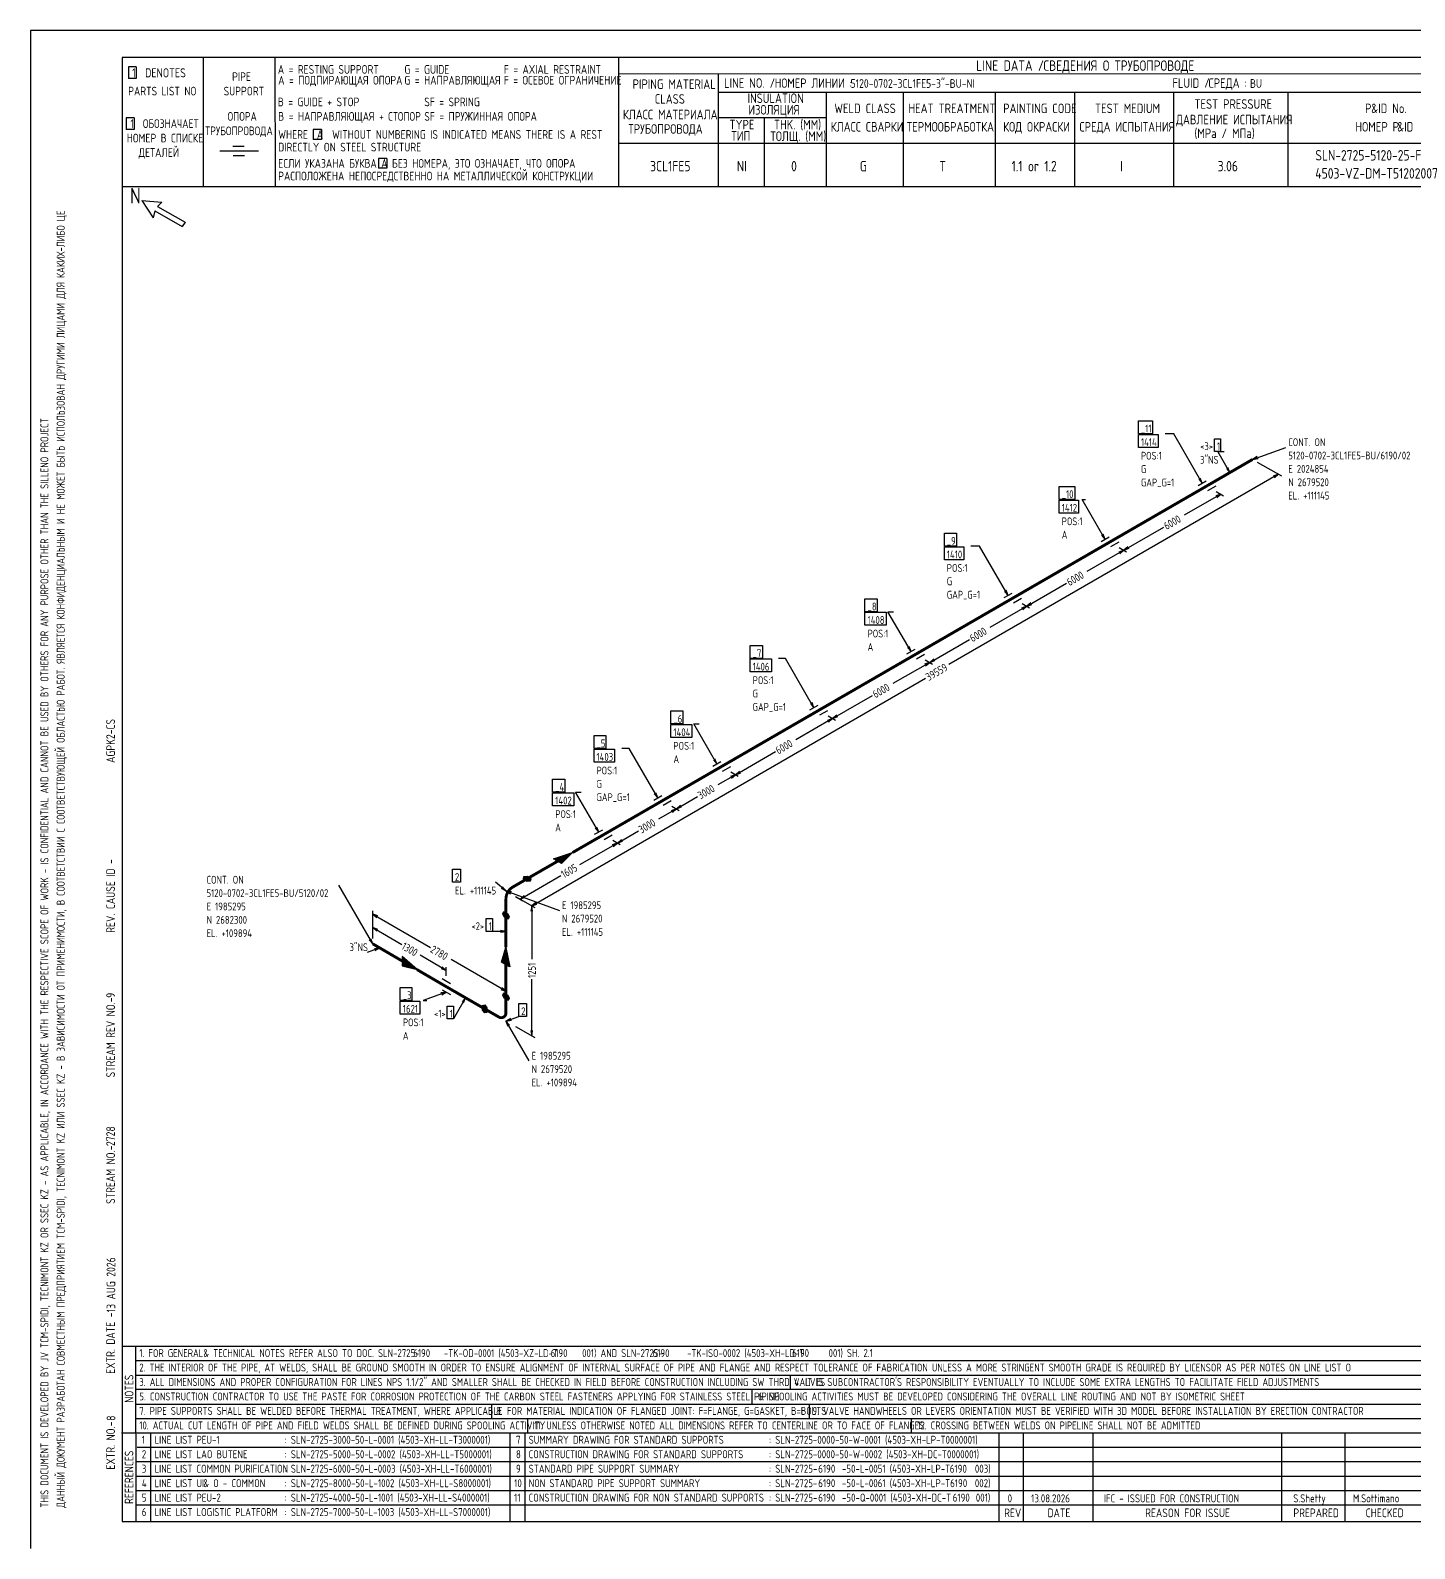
# Model space of a CAD drawing. Extents: x -1005 to 594, y -998 to 420.
# Drawn here: x 0 to 382.9, y 0 to 420 of the extents above; entities that cross this region are included whole.
import ezdxf

# ---------------------------------------------------------------- set-up
doc = ezdxf.new("R2010")
doc.units = 0
doc.styles.add('TTFN17', font='GOST type A')

msp = doc.modelspace()

# ---------------------------------------------------------------- linework, layer by layer
at = {"layer": 'GT_1', "flags": 128}
for points in [[(0, 420), (0, 0)], [(594, 420), (0, 420)], [(589.1, 412.5), (25.4, 412.5)], [(25.4, 412.5), (25.4, 7.5)], [(47.8, 412.5), (47.8, 376.7)], [(67.6, 412.5), (67.7, 376.7)], [(162.7, 412.5), (162.7, 376.7)], [(29.3, 409.9), (27.1, 409.9)], [(27.1, 409.9), (27.1, 406.7)], [(29.3, 409.9), (29.3, 406.7)], [(589.1, 408), (162.7, 407.9)], [(190.3, 407.8), (190.3, 376.7)], [(29.3, 406.7), (27.1, 406.7)], [(190.3, 402.9), (402.7, 402.9)], [(220.1, 402.9), (220.1, 376.7)], [(241.4, 402.9), (241.4, 376.8)], [(266.9, 402.9), (266.9, 376.7)], [(288.8, 402.9), (288.8, 376.7)], [(316.2, 402.9), (316.2, 376.7)], [(347.8, 402.9), (347.8, 376.8)], [(28.7, 395.8), (26.5, 395.8)], [(26.5, 395.8), (26.5, 392.6)], [(28.7, 395.8), (28.7, 392.6)], [(219.9, 395.8), (190.3, 395.8)], [(203, 395.8), (203, 376.7)], [(28.7, 392.6), (26.5, 392.6)], [(80.5, 392.6), (78.2, 392.6)], [(78.2, 392.6), (78.2, 389.8)], [(80.5, 392.6), (80.5, 389.8)], [(63.1, 386.6), (52.4, 386.6)], [(59.1, 387.9), (56, 387.9)], [(80.5, 389.8), (78.2, 389.8)], [(230.2, 388.7), (162.7, 388.7)], [(402.7, 388.7), (226.9, 388.7)], [(59.2, 385.3), (56.1, 385.3)], [(98.6, 384.6), (96.3, 384.6)], [(96.3, 384.6), (96.3, 381.9)], [(98.6, 384.6), (98.6, 381.9)], [(98.6, 381.9), (96.3, 381.9)], [(402.7, 376.7), (25.4, 376.7)], [(30.8, 372.9), (34, 368.1)], [(30.8, 372.9), (36.4, 372.5)], [(34.4, 370.1), (34, 368.1)], [(34.4, 370.1), (42, 365.7)], [(36.4, 372.5), (35.2, 371.3)], [(35.2, 371.3), (42.8, 366.9)], [(42.8, 366.9), (42, 365.7)], [(306.525, 311.975), (310.425, 311.975), (310.425, 308.375), (306.525, 308.375), (306.525, 311.975)], [(306.525, 308.225), (311.925, 308.225), (311.925, 304.625), (306.525, 304.625), (306.525, 308.225)], [(324.15, 294.725), (316.275, 308.375), (313.875, 308.375)], [(327.525, 307.025), (329.25, 307.025), (329.25, 303.5), (327.525, 303.5), (327.525, 307.025)], [(331.8, 297.65), (328.425, 303.5), (330.225, 303.5)], [(338.1, 301.325), (347.25, 304.625)], [(330.825, 298.775), (331.8, 297.65), (331.275, 299.075)], [(339.375, 302.075), (338.1, 301.325), (339.6, 301.55)], [(339.375, 300.575), (346.05, 296.75)], [(345.225, 297.2), (254.1, 244.55)], [(323.025, 294.125), (325.275, 295.4)], [(323.175, 295.85), (324.15, 294.725), (323.625, 296.15)], [(344.1, 296.225), (345.225, 297.2), (343.8, 296.675)], [(284.55, 293.825), (288.9, 293.825), (288.9, 290.225), (284.55, 290.225), (284.55, 293.825)], [(284.55, 290.075), (289.95, 290.075), (289.95, 286.475), (284.55, 286.475), (284.55, 290.075)], [(297.3, 279.2), (290.925, 290.225), (291.9, 290.225)], [(329.325, 291.725), (319.125, 285.875)], [(327.9, 293.9), (325.65, 292.625)], [(328.2, 290.75), (329.325, 291.725), (327.9, 291.2)], [(328.05, 292.475), (330.075, 291.275)], [(302.475, 276.2), (313.5, 282.575)], [(252.825, 280.925), (256.2, 280.925), (256.2, 277.325), (252.825, 277.325), (252.825, 280.925)], [(270.45, 263.675), (262.575, 277.325), (260.175, 277.325)], [(296.175, 278.6), (298.425, 279.875)], [(296.325, 280.325), (297.3, 279.2), (296.775, 280.625)], [(301.05, 278.375), (298.8, 277.1)], [(252.825, 277.175), (258.225, 277.175), (258.225, 273.575), (252.825, 273.575), (252.825, 277.175)], [(302.475, 276.2), (292.275, 270.35)], [(301.35, 275.225), (302.475, 276.2), (301.05, 275.675)], [(301.2, 276.95), (303.225, 275.75)], [(301.2, 276.95), (303.225, 275.75)], [(303.6, 277.175), (302.475, 276.2), (303.9, 276.725)], [(269.475, 264.8), (270.45, 263.675), (269.925, 265.1)], [(275.625, 260.675), (286.65, 267.05)], [(230.85, 262.775), (234.225, 262.775), (234.225, 259.175), (230.85, 259.175), (230.85, 262.775)], [(275.625, 260.675), (265.425, 254.825)], [(269.325, 263.075), (271.575, 264.35)], [(274.2, 262.85), (271.95, 261.575)], [(274.5, 259.7), (275.625, 260.675), (274.2, 260.15)], [(274.35, 261.425), (276.375, 260.225)], [(274.35, 261.425), (276.375, 260.225)], [(276.75, 261.65), (275.625, 260.675), (277.05, 261.2)], [(230.85, 259.025), (236.7, 259.025), (236.7, 255.425), (230.85, 255.425), (230.85, 259.025)], [(243.6, 248.15), (237.225, 259.175), (238.725, 259.175)], [(199.125, 249.875), (202.5, 249.875), (202.5, 246.275), (199.125, 246.275), (199.125, 249.875)], [(242.475, 247.55), (244.725, 248.825)], [(242.625, 249.275), (243.6, 248.15), (243.075, 249.575)], [(248.775, 245.15), (259.8, 251.525)], [(199.125, 246.125), (204.975, 246.125), (204.975, 242.525), (199.125, 242.525), (199.125, 246.125)], [(216.75, 232.625), (208.875, 246.275), (206.925, 246.275)], [(248.775, 245.15), (238.575, 239.3)], [(247.35, 247.325), (245.1, 246.05)], [(247.65, 244.175), (248.775, 245.15), (247.35, 244.625)], [(247.5, 245.9), (249.525, 244.7)], [(247.5, 245.9), (249.525, 244.7)], [(249.9, 246.125), (248.775, 245.15), (250.2, 245.675)], [(138.675, 177.8), (247.65, 240.8)], [(221.925, 229.625), (232.95, 236)], [(177.15, 231.725), (180.525, 231.725), (180.525, 228.125), (177.15, 228.125), (177.15, 231.725)], [(215.625, 232.025), (217.875, 233.3)], [(215.775, 233.75), (216.75, 232.625), (216.225, 234.05)], [(220.5, 231.8), (218.25, 230.525)], [(177.15, 227.975), (183, 227.975), (183, 224.375), (177.15, 224.375), (177.15, 227.975)], [(189.9, 217.1), (183.525, 228.125), (185.025, 228.125)], [(221.925, 229.625), (211.725, 223.775)], [(220.8, 228.65), (221.925, 229.625), (220.5, 229.1)], [(220.65, 230.375), (222.675, 229.175)], [(220.65, 230.375), (222.675, 229.175)], [(223.05, 230.6), (221.925, 229.625), (223.35, 230.15)], [(155.925, 224.9), (159.15, 224.9), (159.15, 221.3), (155.925, 221.3), (155.925, 224.9)], [(155.925, 221.15), (161.625, 221.15), (161.625, 217.55), (155.925, 217.55), (155.925, 221.15)], [(173.55, 207.65), (165.675, 221.3), (163.575, 221.3)], [(188.925, 218.225), (189.9, 217.1), (189.375, 218.525)], [(195.075, 214.1), (206.1, 220.475)], [(188.775, 216.5), (191.025, 217.775)], [(193.65, 216.275), (191.4, 215)], [(193.8, 214.85), (195.825, 213.65)], [(193.8, 214.85), (195.825, 213.65)], [(196.2, 215.075), (195.075, 214.1), (196.5, 214.625)], [(144.45, 212.825), (147.825, 212.825), (147.825, 209.225), (144.45, 209.225), (144.45, 212.825)], [(195.075, 214.1), (190.125, 211.25)], [(193.95, 213.125), (195.075, 214.1), (193.65, 213.575)], [(144.45, 209.075), (150.3, 209.075), (150.3, 205.475), (144.45, 205.475), (144.45, 209.075)], [(157.2, 198.2), (150.825, 209.225), (152.325, 209.225)], [(172.425, 207.05), (174.675, 208.325)], [(172.575, 208.775), (173.55, 207.65), (173.025, 209.075)], [(177.3, 206.825), (175.05, 205.55)], [(178.725, 204.65), (184.575, 208.025)], [(178.725, 204.65), (173.775, 201.8)], [(177.6, 203.675), (178.725, 204.65), (177.3, 204.125)], [(177.45, 205.4), (179.475, 204.2)], [(177.45, 205.4), (179.475, 204.2)], [(179.85, 205.625), (178.725, 204.65), (180.15, 205.175)], [(156.075, 197.6), (158.325, 198.875)], [(156.225, 199.325), (157.2, 198.2), (156.675, 199.625)], [(162.375, 195.2), (168.225, 198.575)], [(162.375, 195.2), (151.875, 189.2)], [(160.95, 197.375), (158.7, 196.1)], [(161.25, 194.225), (162.375, 195.2), (160.95, 194.675)], [(161.1, 195.95), (163.125, 194.75)], [(161.1, 195.95), (163.125, 194.75)], [(163.5, 196.175), (162.375, 195.2), (163.8, 195.725)], [(145.875, 190.175), (144.675, 190.85), (150, 192.575), (146.925, 189.575), (144.825, 190.775), (149.625, 192.35), (146.85, 189.65), (144.975, 190.7), (149.175, 192.125), (146.7, 189.725), (145.125, 190.625), (148.8, 191.825), (146.55, 189.8), (145.275, 190.475), (148.425, 191.675), (146.4, 189.875), (145.425, 190.4), (147.975, 191.375), (146.25, 189.95), (145.575, 190.325), (147.675, 191.225), (146.1, 190.025), (145.725, 190.25), (147.225, 190.925), (145.95, 190.1), (145.875, 190.175), (150, 192.575)], [(116.775, 187.925), (118.95, 187.925), (118.95, 184.325), (116.775, 184.325), (116.775, 187.925)], [(135.45, 179.675), (146.775, 186.2)], [(137.4, 185.975), (136.425, 185.825), (136.275, 185.3), (137.4, 184.625), (138.375, 184.775), (138.525, 185.3), (137.4, 185.975)], [(136.304, 185.4), (138.358, 185.4)], [(136.361, 185.6), (138.025, 185.6)], [(136.418, 185.8), (137.692, 185.8)], [(136.442, 185.2), (138.496, 185.2)], [(136.775, 185), (138.439, 185)], [(137.108, 184.8), (138.382, 184.8)], [(94.725, 167.3), (85.35, 183.575)], [(131.55, 181.925), (128.7, 184.325)], [(130.275, 182.675), (131.55, 181.925), (130.575, 183.05)], [(133.05, 181.7), (131.55, 181.925), (132.825, 181.175)], [(131.55, 181.925), (146.325, 176.525)], [(136.575, 180.65), (135.45, 179.675), (136.875, 180.2)], [(94.725, 168.8), (94.725, 176.45)], [(134.175, 180.425), (139.5, 177.35)], [(134.175, 180.425), (136.2, 179.225)], [(134.175, 180.425), (139.5, 177.35)], [(138.9, 176.3), (138.675, 177.8), (138.45, 176.3)], [(139.8, 178.775), (138.675, 177.8), (140.1, 178.325)], [(138.675, 177.8), (138.675, 163.025)], [(96.15, 175.025), (94.725, 175.55), (95.85, 174.575)], [(94.725, 175.55), (110.7, 166.25)], [(94.725, 168.8), (94.725, 172.7)], [(126.075, 174.275), (127.8, 174.275), (127.8, 170.75), (126.075, 170.75), (126.075, 174.275)], [(130.95, 176.15), (130.575, 175.7), (130.95, 174.875), (132.15, 174.2), (132.525, 174.65), (132.15, 175.475), (130.95, 176.15)], [(130.62, 175.6), (131.928, 175.6)], [(130.658, 175.8), (131.572, 175.8)], [(130.711, 175.4), (132.184, 175.4)], [(130.802, 175.2), (132.275, 175.2)], [(130.893, 175), (132.366, 175)], [(131.083, 174.8), (132.457, 174.8)], [(131.439, 174.6), (132.483, 174.6)], [(131.794, 174.4), (132.317, 174.4)], [(93.75, 168.425), (94.725, 167.3), (94.2, 168.725)], [(96.15, 171.275), (94.725, 171.8), (95.85, 170.825)], [(94.725, 171.8), (102.75, 167.15)], [(131.55, 170.75), (127.8, 170.75)], [(130.05, 170.525), (131.55, 170.75), (130.05, 170.975)], [(96.675, 166.175), (93.15, 164.9)], [(95.4, 165.425), (96.675, 166.175), (95.175, 165.95)], [(115.05, 159.95), (107.85, 164.15)], [(131.55, 161.525), (130.35, 162.2), (131.55, 166.325), (132.6, 160.925), (130.5, 162.125), (131.55, 165.875), (132.525, 161), (130.65, 162.05), (131.55, 165.35), (132.375, 161.075), (130.8, 161.975), (131.55, 164.9), (132.225, 161.15), (130.95, 161.825), (131.55, 164.45), (132.075, 161.225), (131.1, 161.75), (131.55, 164), (131.925, 161.3), (131.25, 161.675), (131.55, 163.55), (131.775, 161.375), (131.4, 161.6), (131.55, 163.1), (131.625, 161.45), (131.55, 161.525), (131.55, 166.325)], [(102.825, 162.575), (102.825, 161.225), (106.95, 160.175), (102.825, 163.775), (102.825, 161.375), (106.575, 160.4), (102.825, 163.7), (102.825, 161.6), (106.125, 160.625), (102.825, 163.475), (102.825, 161.75), (105.75, 160.925), (102.825, 163.325), (102.825, 161.9), (105.375, 161.075), (102.825, 163.175), (102.825, 162.05), (104.925, 161.375), (102.825, 163.025), (102.825, 162.275), (104.625, 161.525), (102.825, 162.8), (102.825, 162.425), (104.175, 161.825), (102.825, 162.65), (102.825, 162.575), (106.95, 160.175)], [(113.625, 160.475), (115.05, 159.95), (113.925, 160.925)], [(115.05, 158.45), (115.05, 160.85)], [(131.55, 154.175), (116.4, 162.95)], [(116.25, 156.275), (113.925, 157.625)], [(138.675, 141.8), (138.675, 157.55)], [(102.3, 155.225), (105.525, 155.225), (105.525, 151.625), (102.3, 151.625), (102.3, 155.225)], [(102.3, 151.475), (107.7, 151.475), (107.7, 147.875), (102.3, 147.875), (102.3, 151.475)], [(115.05, 153.95), (108.675, 151.625), (109.65, 151.625)], [(113.775, 153.2), (115.05, 153.95), (113.55, 153.725)], [(113.925, 154.625), (116.25, 153.275)], [(120.375, 152.375), (117, 146.525)], [(119.85, 150.95), (120.375, 152.375), (119.4, 151.25)], [(130.125, 154.7), (131.55, 154.175), (130.425, 155.15)], [(130.95, 153.65), (130.575, 153.2), (130.95, 152.375), (132.15, 151.7), (132.525, 152.15), (132.15, 152.975), (130.95, 153.65)], [(130.575, 153.2), (131.75, 153.2)], [(130.666, 153), (132.106, 153)], [(130.742, 153.4), (131.394, 153.4)], [(130.757, 152.8), (132.23, 152.8)], [(130.848, 152.6), (132.32, 152.6)], [(130.939, 152.4), (132.411, 152.4)], [(131.261, 152.2), (132.502, 152.2)], [(131.55, 148.925), (131.55, 155.075)], [(131.617, 152), (132.4, 152)], [(115.275, 150.05), (117, 150.05), (117, 146.525), (115.275, 146.525), (115.275, 150.05)], [(126.3, 148.325), (125.7, 148.175), (125.1, 149), (125.1, 150.275), (125.7, 150.425), (126.3, 149.6), (126.3, 148.325)], [(125.1, 150.2), (125.864, 150.2)], [(125.1, 150), (126.009, 150)], [(125.1, 149.8), (126.155, 149.8)], [(125.1, 149.6), (126.3, 149.6)], [(125.1, 149.4), (126.3, 149.4)], [(125.1, 149.2), (126.3, 149.2)], [(125.1, 149), (126.3, 149)], [(125.245, 148.8), (126.3, 148.8)], [(125.391, 148.6), (126.3, 148.6)], [(125.536, 148.4), (126.3, 148.4)], [(131.55, 145.925), (135.075, 147.2)], [(135.075, 150.8), (137.25, 150.8), (137.25, 147.2), (135.075, 147.2), (135.075, 150.8)], [(132.825, 146.675), (131.55, 145.925), (133.05, 146.15)], [(132.525, 144.8), (131.55, 145.925), (132.075, 144.5)], [(131.55, 145.925), (137.925, 134.9)], [(134.175, 144.425), (139.5, 141.35)], [(138.45, 143.3), (138.675, 141.8), (138.9, 143.3)], [(25.3, 56), (402.7, 56)], [(29.1, 56), (29.2, 7.5)], [(29.1, 52), (402.7, 52)], [(29.1, 48), (402.7, 48)], [(210.2, 48), (210.2, 44)], [(402.7, 44), (29.1, 44)], [(199.6, 44), (199.6, 40)], [(29.2, 40), (402.7, 40)], [(127.6, 40), (127.6, 36)], [(215.4, 40), (215.4, 36)], [(29.1, 36), (402.7, 36)], [(137.5, 36), (137.5, 32)], [(243.6, 36), (243.6, 32)], [(25.2, 32), (402.7, 32)], [(33.2, 32), (33.2, 7.6)], [(132.6, 32), (132.6, 7.6)], [(136.8, 32), (136.8, 7.6)], [(267.9, 32), (267.9, 7.5)], [(274.6, 32), (274.6, 7.5)], [(293.9, 32), (293.9, 7.5)], [(346.1, 32), (346.1, 7.5)], [(363.6, 32), (363.6, 7.5)], [(402.7, 28), (29.5, 28)], [(402.7, 24), (29.1, 24)], [(402.7, 20), (29.1, 20)], [(402.7, 16), (29.1, 16)], [(402.7, 12), (29.2, 12)], [(25.4, 7.5), (589.1, 7.5)], [(0, 0), (0, 0)]]:
    msp.add_lwpolyline(points, dxfattribs=at)
at = {"layer": 'GT_1', "const_width": 0.8, "flags": 128}
for points in [[(325.425, 293.975), (338.1, 301.325)], [(298.575, 278.45), (325.425, 293.975)], [(271.725, 262.925), (298.575, 278.45)], [(244.875, 247.4), (271.725, 262.925)], [(218.025, 231.875), (244.875, 247.4)], [(191.175, 216.35), (218.025, 231.875)], [(174.825, 206.9), (191.175, 216.35)], [(158.475, 197.45), (174.825, 206.9)], [(150, 192.575), (158.475, 197.45)], [(137.4, 185.3), (145.875, 190.175)], [(133.5, 183.05), (137.4, 185.3)], [(131.55, 175.175), (131.55, 179.675)], [(131.55, 166.325), (131.55, 175.175)], [(94.725, 167.3), (102.825, 162.575)], [(106.95, 160.175), (115.05, 155.45)], [(131.55, 152.675), (131.55, 161.525)], [(115.05, 155.45), (125.7, 149.3)], [(131.55, 148.175), (131.55, 152.675)], [(125.7, 149.3), (129.6, 147.05)]]:
    msp.add_lwpolyline(points, dxfattribs=at)
for points in [[(131.55, 179.675, -0.268116), (133.5, 183.05)], [(129.6, 147.05, 0.577127), (131.55, 148.175)]]:
    msp.add_lwpolyline(points, format="xyb", dxfattribs=at)

# ---------------------------------------------------------------- texts
at = {"layer": 'GT_1', "style": 'TTFN17'}
for s, height, p in [('LINE DATA /', 2.8875, (261.633, 408.8)), ('СВЕДЕНИЯ О ТРУБОПРОВОДЕ', 2.8875, (280.233, 408.8)), (' 1  DENOTES', 2.5025, (26.875, 407)), (' PIPE', 2.4062, (54.561, 406)), ('A = RESTING SUPPORT', 2.40625, (68.461, 408)), ('A = ПОДПИРАЮЩАЯ ОПОРА', 2.40625, (68.561, 405)), ('G = GUIDE', 2.4062, (103.461, 408)), ('G = НАПРАВЛЯЮЩАЯ', 2.40625, (103.461, 405)), ('F = AXIAL RESTRAINT', 2.40625, (130.961, 408)), ('F = ОСЕВОЕ ОГРАНИЧЕНИЕ', 2.40625, (130.961, 405)), ('PARTS LIST NO', 2.40625, (27.061, 402)), ('SUPPORT', 2.4062, (53.461, 402)), ('PIPING MATERIAL', 2.64687, (166.597, 403.8)), ('LINE NO. /', 2.6469, (191.897, 404.1)), ('НОМЕР ЛИНИИ :', 2.59875, (205.89, 404.1)), ('5120-0702-3CL1FE5-3"-BU-NI', 2.40625, (226.861, 404.1)), ('FLUID /', 2.6469, (315.897, 404.1)), ('СРЕДА :', 2.6469, (325.897, 404.1)), ('BU', 2.4062, (337.361, 404.1)), ('B = GUIDE + STOP', 2.40625, (68.461, 399)), ('SF = SPRING', 2.40625, (108.961, 399)), ('CLASS', 2.6469, (172.697, 399.7)), ('INSULATION', 2.6469, (198.397, 399.9)), ('ИЗОЛЯЦИЯ', 2.6469, (198.597, 396.7)), ('WELD CLASS', 2.6469, (222.397, 397.1)), ('HEAT TREATMENT', 2.64687, (242.897, 397.1)), ('PAINTING CODE', 2.64687, (269.097, 397.1)), ('TEST MEDIUM', 2.64687, (294.497, 397.1)), ('TEST PRESSURE', 2.64687, (321.997, 398.3)), ('P', 2.647, (369.197, 397.1)), ('&ID No.', 2.6469, (370.908, 397.1)), (' 1  ОБОЗНАЧАЕТ', 2.40625, (26.461, 393)), ('ОПОРА', 2.4062, (54.561, 395)), ('B = НАПРАВЛЯЮЩАЯ + СТОПОР', 2.40625, (68.561, 395)), ('SF = ПРУЖИННАЯ ОПОРА', 2.40625, (108.961, 395)), ('КЛАСС МАТЕРИАЛА', 2.64687, (163.897, 395.4)), ('TYPE', 2.6469, (193.397, 392.6)), ('THK. (MM)', 2.6469, (205.697, 392.6)), ('ДАВЛЕНИЕ ИСПЫТАНИЯ', 2.64687, (316.897, 394)), ('НОМЕР В СПИСКЕ', 2.40625, (26.661, 389)), ('ТРУБОПРОВОДА', 2.40625, (48.361, 391)), ('WHERE  A  WITHOUT NUMBERING IS INDICATED MEANS THERE IS A REST', 2.40625, (68.561, 390)), ('ТРУБОПРОВОДА', 2.64687, (165.397, 391.4)), ('ТИП', 2.6469, (193.897, 389.5)), ('ТОЛЩ. (ММ)', 2.6469, (204.697, 389.4)), ('КЛАСС СВАРКИ', 2.64687, (221.397, 392)), ('ТЕРМООБРАБОТКА', 2.64687, (242.397, 392)), ('КОД ОКРАСКИ', 2.64687, (269.097, 392)), ('СРЕДА ИСПЫТАНИЯ', 2.64687, (290.197, 392)), ('(MPa / МПа)', 2.64687, (321.997, 390.2)), ('НОМЕР P', 2.6469, (366.497, 392)), ('&ID', 2.6469, (378.097, 392)), ('ДЕТАЛЕЙ', 2.4062, (29.961, 385)), ('DIRECTLY ON STEEL STRUCTURE', 2.40625, (68.561, 386.5)), ('SLN-2725-5120-25-F-2007', 2.8875, (355.433, 384)), ('ЕСЛИ УКАЗАНА БУКВА A БЕЗ НОМЕРА, ЭТО ОЗНАЧАЕТ, ЧТО ОПОРА', 2.40625, (68.561, 382)), ('3CL1FE5', 2.8875, (171.433, 381)), ('NI', 2.8875, (195.433, 381)), ('0', 2.888, (210.433, 381)), ('G', 2.888, (229.433, 381)), ('T', 2.888, (251.433, 381)), ('1.1 or 1.2', 2.8875, (271.433, 381)), ('I', 2.888, (301.433, 381)), ('3.06', 2.8875, (328.433, 381)), ('РАСПОЛОЖЕНА НЕПОСРЕДСТВЕННО НА МЕТАЛЛИЧЕСКОЙ КОНСТРУКЦИИ', 2.40625, (68.561, 378.5)), ('4503-VZ-DM-T51202007', 2.8875, (355.433, 379)), ('N', 4.331, (27.55, 372.1)), ('_11', 2.1656, (307.2, 308.75)), ('1414', 2.1656, (307.2, 305)), ('CONT. ON', 2.1656, (347.95, 305)), ('POS:1', 2.1656, (307.2, 301.25)), ('<3>', 2.1656, (323.552, 303.875)), ('3"NS', 2.1656, (323.552, 300.125)), ('1', 2.166, (328.222, 303.875)), ('5120-0702-3CL1FE5-BU/6190/02', 2.16562, (347.95, 301.303)), ('G', 2.166, (307.2, 297.553)), ('E 2024854', 2.1656, (347.95, 297.605)), ('GAP_G=1', 2.1656, (307.2, 293.855)), ('N 2679520', 2.1656, (347.95, 293.908)), ('_10', 2.1656, (285.283, 290.6)), ('EL. +111145', 2.16562, (347.95, 290.21)), ('1412', 2.1656, (285.283, 286.85)), ('A', 2.166, (285.283, 279.403)), ('POS:1', 2.1656, (285.283, 283.1)), ('_9', 2.1656, (253.5, 277.7)), ('1410', 2.1656, (253.5, 273.95)), ('POS:1', 2.1656, (253.5, 270.2)), ('G', 2.166, (253.5, 266.503)), ('GAP_G=1', 2.1656, (253.5, 262.805)), ('_8', 2.1656, (231.583, 259.55)), ('1408', 2.1656, (231.583, 255.8)), ('POS:1', 2.1656, (231.583, 252.05)), ('_7', 2.1656, (199.8, 246.65)), ('A', 2.166, (231.583, 248.353)), ('1406', 2.1656, (199.8, 242.9)), ('POS:1', 2.1656, (199.8, 239.15)), ('G', 2.166, (199.8, 235.453)), ('GAP_G=1', 2.1656, (199.8, 231.755)), ('1404', 2.1656, (177.883, 224.75)), ('_6', 2.1656, (177.883, 228.5)), ('_5', 2.1656, (156.6, 221.675)), ('POS:1', 2.1656, (177.883, 221)), ('1403', 2.1656, (156.6, 217.925)), ('A', 2.166, (177.883, 217.303)), ('POS:1', 2.1656, (156.6, 214.175)), ('_4', 2.1656, (145.183, 209.6)), ('G', 2.166, (156.6, 210.478)), ('1402', 2.1656, (145.183, 205.85)), ('GAP_G=1', 2.1656, (156.6, 206.78)), ('POS:1', 2.1656, (145.183, 202.1)), ('A', 2.166, (145.183, 198.403)), ('CONT. ON', 2.1656, (48.732, 183.95)), ('2', 2.166, (117.446, 184.7)), ('5120-0702-3CL1FE5-BU/5120/02', 2.16562, (48.732, 180.253)), ('EL. +111145', 2.16562, (117.446, 180.95)), ('E 1985295', 2.1656, (48.732, 176.555)), ('E 1985295', 2.1656, (147.025, 176.9)), ('N 2682300', 2.1656, (48.732, 172.858)), ('<2>', 2.1656, (121.992, 171.125)), ('1', 2.166, (126.816, 171.125)), ('N 2679520', 2.1656, (147.025, 173.203)), ('EL. +109894', 2.16562, (48.732, 169.16)), ('EL. +111145', 2.16562, (147.025, 169.505)), ('3"NS', 2.1656, (88.277, 165.275)), ('_3', 2.1656, (103.033, 152)), ('1621', 2.1656, (103.033, 148.25)), ('<1>', 2.1656, (111.658, 146.9)), ('1', 2.166, (116.016, 146.9)), ('2', 2.166, (135.775, 147.575)), ('A', 2.166, (103.033, 140.803)), ('POS:1', 2.1656, (103.033, 144.5)), ('E 1985295', 2.1656, (138.625, 135.275)), ('N 2679520', 2.1656, (138.625, 131.578)), ('EL. +109894', 2.16562, (138.625, 127.88)), ('1. FOR GENERAL', 2.18487, (30.128, 53)), ('& TECHNICAL NOTES REFER ALSO TO DOC. SLN-2725-      -TK-OD-0001 (4503-XZ-LD-T      001) AND SLN-2725-      -TK-ISO-0002 (4503-XH-LD-T      001) SH. 2.1', 2.18487, (47.868, 53)), ('6190', 2.1849, (105.928, 53)), ('6190', 2.1849, (143.928, 53)), ('6190', 2.1849, (172.128, 53)), ('6190', 2.1849, (210.728, 53)), ('2. THE INTERIOR OF THE PIPE, AT WELDS, SHALL BE GROUND SMOOTH IN ORDER TO ENSURE ALIGNMENT OF INTERNAL SURFACE OF PIPE AND FLANGE AND RESPECT TOLERANCE OF FABRICATION UNLESS A MORE STRINGENT SMOOTH GRADE IS REQUIRED BY LICENSOR AS PER NOTES ON LINE LIST O', 2.18487, (30.128, 49)), ('3. ALL DIMENSIONS AND PROPER CONFIGURATION FOR LINES NPS 1.1/2" AND SMALLER SHALL BE CHECKED IN FIELD BEFORE CONSTRUCTION INCLUDING SW THRD VALVES', 2.18487, (30.128, 45)), ("4. IT IS SUBCONTRACTOR'S RESPONSIBILITY EVENTUALLY TO INCLUDE SOME EXTRA LENGTHS TO FACILITATE FIELD ADJUSTMENTS", 2.18487, (211.328, 45)), ('5. CONSTRUCTION CONTRACTOR TO USE THE PASTE FOR CORROSION PROTECTION OF THE CARBON STEEL FASTENERS APPLYING FOR STAINLESS STEEL PIPING', 2.18487, (30.128, 41)), ('6. SPOOLING ACTIVITIES MUST BE DEVELOPED CONSIDERING THE OVERALL LINE ROUTING AND NOT BY ISOMETRIC SHEET', 2.18487, (201.328, 41)), ('7. PIPE SUPPORTS SHALL BE WELDED BEFORE THERMAL TREATMENT, WHERE APPLICABLE', 2.18487, (30.128, 37)), ('8. FOR MATERIAL INDICATION OF FLANGED JOINT: F=FLANGE, G=GASKET, B=BOLTS', 2.18487, (128.828, 37)), ('9. VALVE HANDWHEELS OR LEVERS ORIENTATION MUST BE VERIFIED WITH 3D MODEL BEFORE INSTALLATION BY ERECTION CONTRACTOR', 2.18487, (216.328, 37)), ('10. ACTUAL CUT LENGTH OF PIPE AND FIELD WELDS SHALL BE DEFINED DURING SPOOLING ACTIVITY', 2.18487, (30.128, 33)), ('11. UNLESS OTHERWISE NOTED ALL DIMENSIONS REFER TO CENTERLINE OR TO FACE OF FLANGES', 2.18487, (139.328, 33)), ('12. CROSSING BETWEEN WELDS ON PIPELINE SHALL NOT BE ADMITTED', 2.18487, (245.328, 33)), ('1', 2.214, (30.832, 29)), ('LINE LIST PEU-1', 2.21375, (34.332, 29)), (': SLN-2725-3000-50-L-0001 (4503-XH-LL-T3000001)', 2.21375, (70.332, 29)), ('7', 2.214, (134.332, 29)), ('SUMMARY DRAWING FOR STANDARD SUPPORTS', 2.21375, (137.832, 29)), (': SLN-2725-0000-50-W-0001 (4503-XH-LP-T0000001)', 2.21375, (204.332, 29)), ('2', 2.214, (30.832, 25)), ('LINE LIST LAO BUTENE', 2.21375, (34.332, 25)), (': SLN-2725-5000-50-L-0002 (4503-XH-LL-T5000001)', 2.21375, (70.332, 25)), ('8', 2.214, (134.332, 25)), ('CONSTRUCTION DRAWING FOR STANDARD SUPPORTS', 2.21375, (137.832, 25)), (': SLN-2725-0000-50-W-0002 (4503-XH-DC-T0000001)', 2.21375, (204.332, 25)), ('3', 2.214, (30.832, 21)), ('LINE LIST COMMON PURIFICATION', 2.21375, (34.332, 21)), (': SLN-2725-6000-50-L-0003 (4503-XH-LL-T6000001)', 2.21375, (70.332, 21)), ('9', 2.214, (134.332, 21)), ('STANDARD PIPE SUPPORT SUMMARY', 2.21375, (137.832, 21)), (': SLN-2725-      -50-L-0051 (4503-XH-LP-T      003)', 2.21375, (204.332, 21)), ('6190', 2.2138, (217.932, 21)), ('6190', 2.2138, (254.332, 21)), ('4', 2.214, (30.832, 17)), ('LINE LIST UI', 2.21375, (34.332, 17)), ('& O - COMMON', 2.21375, (47.849, 17)), (': SLN-2725-8000-50-L-1002 (4503-XH-LL-S8000001)', 2.21375, (70.332, 17)), ('10', 2.2138, (133.832, 17)), ('NON STANDARD PIPE SUPPORT SUMMARY', 2.21375, (137.832, 17)), (': SLN-2725-      -50-L-0061 (4503-XH-LP-T      002)', 2.21375, (204.332, 17)), ('6190', 2.2138, (217.932, 17)), ('6190', 2.2138, (254.432, 17)), ('5', 2.214, (30.832, 13)), ('LINE LIST PEU-2', 2.21375, (34.332, 13)), (': SLN-2725-4000-50-L-1001 (4503-XH-LL-S4000001)', 2.21375, (70.332, 13)), ('11', 2.2138, (133.832, 13)), ('CONSTRUCTION DRAWING FOR NON STANDARD SUPPORTS', 2.21375, (137.832, 13)), (': SLN-2725-      -50-Q-0001 (4503-XH-DC-T      001)', 2.21375, (204.332, 13)), ('6190', 2.2138, (217.932, 13)), ('6190', 2.2138, (255.132, 13)), ('0', 2.214, (270.332, 12.8)), ('13.08.2026', 2.2138, (276.832, 12.8)), ('IFC - ISSUED FOR CONSTRUCTION', 2.21375, (296.932, 12.8)), ('S.Shetty', 2.2138, (349.332, 12.8)), ('M.Sottimano', 2.21375, (365.832, 12.8)), ('6', 2.214, (30.832, 9)), ('LINE LIST LOGISTIC PLATFORM', 2.21375, (34.332, 9)), (': SLN-2725-7000-50-L-1003 (4503-XH-LL-S7000001)', 2.21375, (70.332, 9)), ('REV', 2.4062, (269.361, 8.7)), ('DATE', 2.4062, (281.361, 8.7)), ('REASON FOR ISSUE', 2.40625, (308.361, 8.7)), ('PREPARED', 2.4062, (349.361, 8.7)), ('CHECKED', 2.4062, (369.361, 8.7))]:
    msp.add_text(s, height=height, dxfattribs=at).set_placement(p)
for s, height, rotation, p in [('ДАННЫЙ ДОКУМЕНТ РАЗРАБОТАН СОВМЕСТНЫМ ПРЕДПРИЯТИЕМ TCM-SPIDI, TECNIMONT KZ ИЛИ SSEC KZ - В ЗАВИСИМОСТИ ОТ ПРИМЕНИМОСТИ, В СООТВЕТСТВИИ С СООТВЕТСТВУЮЩЕЙ ОБЛАСТЬЮ РАБОТ. ЯВЛЯЕТСЯ КОНФИДЕНЦИАЛЬНЫМ И НЕ МОЖЕТ БЫТЬ ИСПОЛЬЗОВАН ДРУГИМИ ЛИЦАМИ ДЛЯ КАКИХ-ЛИБО ЦЕ', 2.21375, 90, (9.5, 11.332)), ('THIS DOCUMENT IS DEVELOPED BY JV TCM-SPIDI, TECNIMONT KZ OR SSEC KZ - AS APPLICABLE, IN ACCORDANCE WITH THE RESPECTIVE SCOPE OF WORK - IS CONFIDENTIAL AND CANNOT BE USED BY OTHERS FOR ANY PURPOSE OTHER THAN THE SILLENO PROJECT', 2.21375, 90, (5, 11.332)), ('6000', 2.1656, 30, (314.316, 281.751)), ('6000', 2.1656, 30, (287.466, 266.226)), ('6000', 2.1656, 30, (260.616, 250.701)), ('39559', 2.1656, 30, (248.474, 239.956)), ('6000', 2.1656, 30, (233.766, 235.176)), ('AGPK2-CS', 2.4062, 90, (23.4, 217.361)), ('6000', 2.1656, 30, (206.916, 219.651)), ('3000', 2.1656, 30, (185.383, 207.202)), ('3000', 2.1656, 30, (169.033, 197.752)), ('REV. CAUSE ID -', 2.40625, 90, (23.4, 170.361)), ('1605', 2.1656, 30, (147.597, 185.381)), ('1300', 2.1656, -30, (102.45, 165.983)), ('2780', 2.1656, -30, (110.431, 165.126)), ('1251', 2.1656, 90, (139.82, 157.868)), ('STREAM REV NO.-', 2.40625, 90, (23.4, 130.361)), ('9', 2.406, 90, (23.4, 152.361)), ('2728', 2.4062, 90, (23.4, 111.361)), ('STREAM NO.-', 2.40625, 90, (23.4, 95.361)), ('13 AUG 2026', 2.40625, 90, (23.5, 65.361)), ('EXTR. DATE -', 2.40625, 90, (23.4, 48.361)), ('NOTES', 2.4062, 90, (28.5, 40.361)), ('EXTR. NO.-', 2.4062, 90, (23.4, 21.861)), ('8', 2.406, 90, (23.5, 35.361)), ('REFERENCES', 2.4062, 90, (28.5, 12.361))]:
    msp.add_text(s, height=height, rotation=rotation, dxfattribs=at).set_placement(p)

doc.saveas('drawing.dxf')
